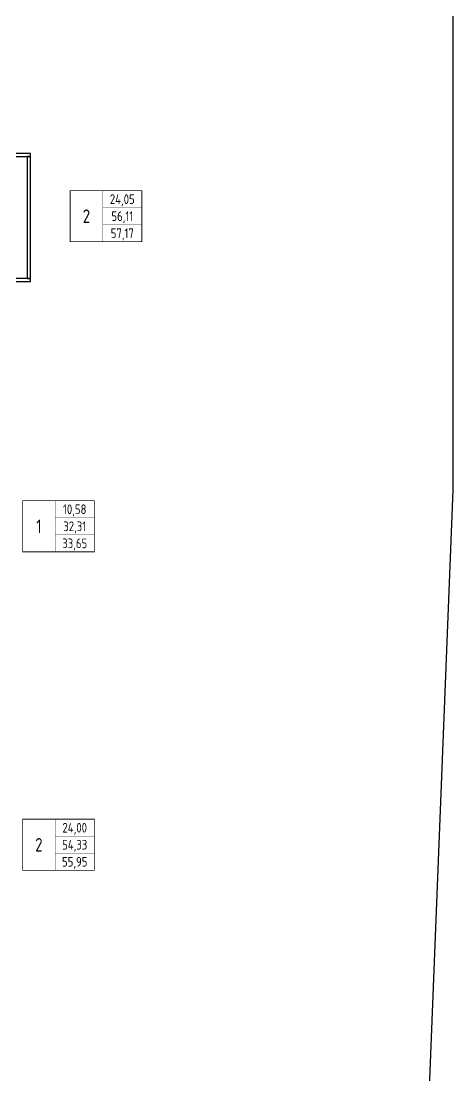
# Model space of a CAD drawing. Header units: millimetres. Extents: x 0 to 145404, y 0 to 194550.
# Drawn here: x 134235 to 145404, y 148450 to 175696 of the extents above; entities that cross this region are included whole.
import ezdxf
from ezdxf.enums import TextEntityAlignment as Align

# ---------------------------------------------------------------- set-up
doc = ezdxf.new("R2010")
doc.units = ezdxf.units.MM
doc.layers.add('АР - Перегородки 80', color=32, linetype='Continuous', lineweight=30)
doc.styles.add('ГОСТ 2.304', font='CS_Gost2304.shx')

# ---------------------------------------------------------------- blocks, each defined once
blk = doc.blocks.new('A$C6e4c65f3')
blk.add_lwpolyline([(0, 24234), (12925, 130863), (16964, 130056), (17772, 132883), (17368, 134498), (14136, 134498), (13329, 135306), (18175, 175696), (32312, 189429), (145404, 191448), (145404, 163579), (143384, 112688), (138941, 63008), (130863, 0)], close=True)
blk = doc.blocks.new('Квартира 2К 9600 тип 6')
at = {"ltscale": 75, "const_width": 20}
blk.add_lwpolyline([(9280, 5620), (11134, 5620), (11134, 4300), (9280, 4300)], close=True, dxfattribs=at)
at = {"ltscale": 75, "const_width": 8.8, "elevation": 227}
for points in [[(10122, 5620), (10122, 4300)], [(11134, 5180), (10122, 5180)], [(11134, 4740), (10122, 4740)]]:
    blk.add_lwpolyline(points, dxfattribs=at)
at = {"layer": 'АР - Перегородки 80'}
for points in [[(7050, 6500), (8250, 6500), (8250, 6580), (7050, 6580)], [(8250, 3350), (8250, 6500), (8170, 6500), (8170, 3350)], [(7050, 3270), (8250, 3270), (8250, 3350), (7050, 3350)]]:
    blk.add_lwpolyline(points, close=True, dxfattribs=at)
at = {"ltscale": 75, "style": 'ГОСТ 2.304'}
for s, height, p in [('24,05', 250, (10628, 5400)), ('2', 350, (9701, 4960)), ('56,11', 250, (10628, 4960)), ('57,17', 250, (10628, 4520))]:
    blk.add_text(s, height=height, dxfattribs=at).set_placement(p, align=Align.MIDDLE_CENTER)
blk = doc.blocks.new('Квартира 2К 9900 тип 7')
at = {"ltscale": 75, "const_width": 20}
blk.add_lwpolyline([(8050, 5585), (9904, 5585), (9904, 4265), (8050, 4265)], close=True, dxfattribs=at)
at = {"ltscale": 75, "const_width": 8.8, "elevation": 227}
for points in [[(8892, 5585), (8892, 4265)], [(9904, 5145), (8892, 5145)], [(9904, 4705), (8892, 4705)]]:
    blk.add_lwpolyline(points, dxfattribs=at)
at = {"ltscale": 75, "style": 'ГОСТ 2.304'}
for s, height, p in [('24,00', 250, (9398, 5365)), ('2', 350, (8471, 4925)), ('54,33', 250, (9398, 4925)), ('55,95', 250, (9398, 4485))]:
    blk.add_text(s, height=height, dxfattribs=at).set_placement(p, align=Align.MIDDLE_CENTER)
blk = doc.blocks.new('Квартира 1К 6300 тип 39')
at = {"ltscale": 75, "const_width": 20}
blk.add_lwpolyline([(8050, 3910), (9904, 3910), (9904, 2590), (8050, 2590)], close=True, dxfattribs=at)
at = {"ltscale": 75, "const_width": 8.8, "elevation": 227}
for points in [[(8892, 3910), (8892, 2590)], [(9904, 3470), (8892, 3470)], [(9904, 3030), (8892, 3030)]]:
    blk.add_lwpolyline(points, dxfattribs=at)
at = {"ltscale": 75, "style": 'ГОСТ 2.304'}
for s, height, p in [('10,58', 250, (9398, 3690)), ('1', 350, (8471, 3250)), ('32,31', 250, (9398, 3250)), ('33,65', 250, (9398, 2810))]:
    blk.add_text(s, height=height, dxfattribs=at).set_placement(p, align=Align.MIDDLE_CENTER)
blk = doc.blocks.new('V_Section_1')
for name, p in [('Квартира 2К 9600 тип 6', (8950, -10000)), ('Квартира 1К 6300 тип 39', (8950, -16300)), ('Квартира 2К 9900 тип 7', (8950, -26200))]:
    blk.add_blockref(name, p)

msp = doc.modelspace()

# ---------------------------------------------------------------- block references
for name, p in [('A$C6e4c65f3', (0, 0)), ('V_Section_1', (117275, 175696))]:
    msp.add_blockref(name, p)

doc.saveas('drawing.dxf')
